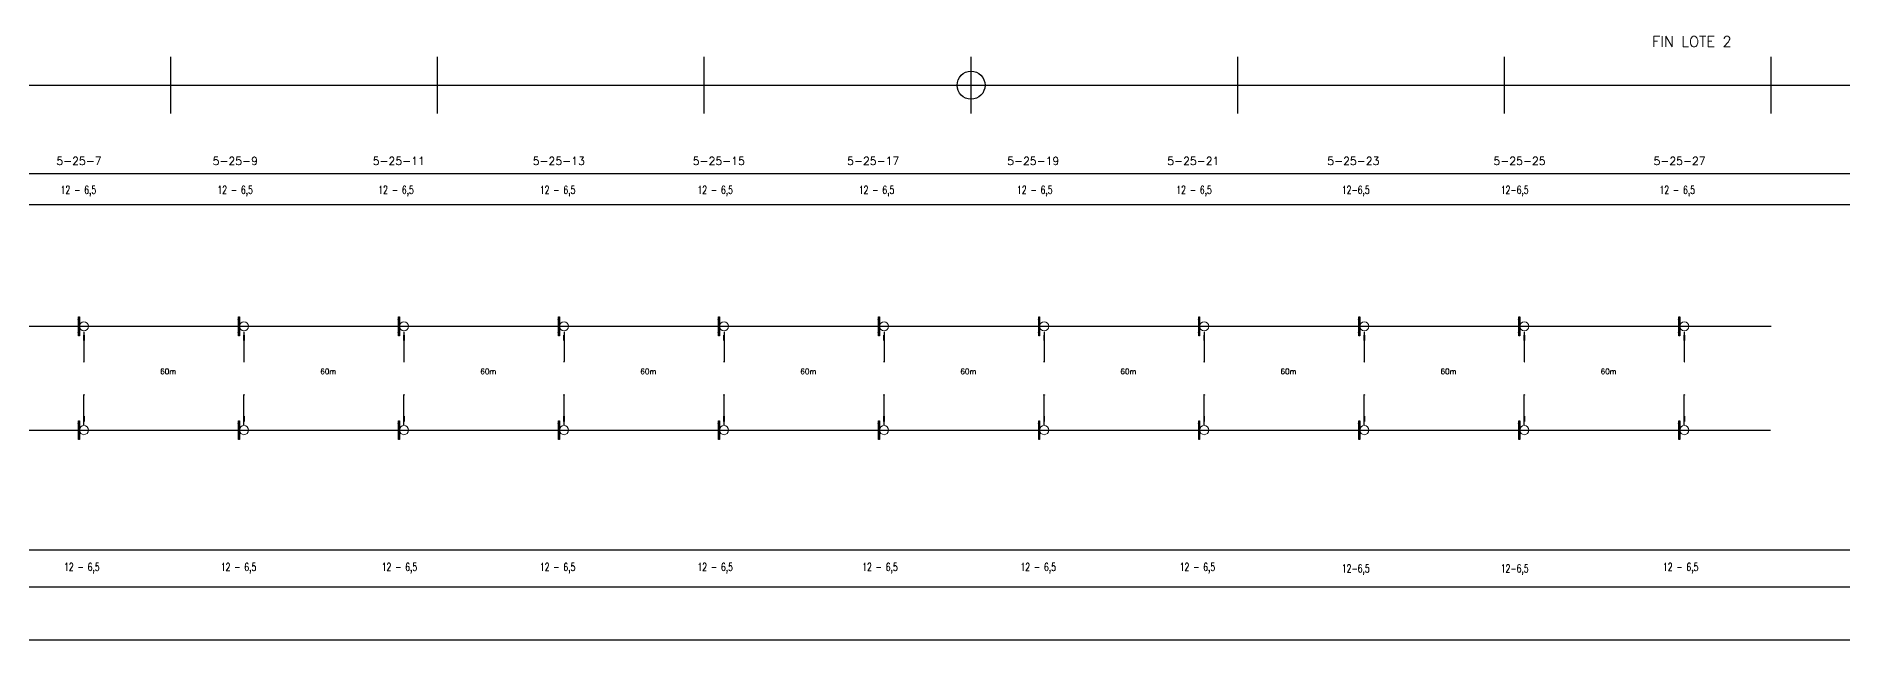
# Model space of a CAD drawing. Header units: millimetres. Extents: x 56 to 21898, y 218 to 1565.
# Drawn here: x 21218 to 21898, y 229 to 455 of the extents above; entities that cross this region are included whole.
import ezdxf

# ---------------------------------------------------------------- set-up
doc = ezdxf.new("R2010")
doc.units = ezdxf.units.MM
for name, color, linetype in [('Brazos', 9, 'Continuous'), ('Cruceta Fe', 42, 'Continuous'), ('LDF', 5, 'Continuous'), ('LDS', 1, 'Continuous'), ('longitud vano', 7, 'Continuous'), ('Nº de poste', 6, 'Continuous'), ('POSTES', 8, 'Continuous'), ('TEXTOS', 3, 'Continuous')]:
    doc.layers.add(name, color=color, linetype=linetype)
doc.styles.add('STYLE1', font='romans.shx')

# ---------------------------------------------------------------- blocks, each defined once
blk = doc.blocks.new('Poste Hormigón')
at = {"layer": 'POSTES', "lineweight": 18}
blk.add_line((1.7, 0), (-1.7, 0), dxfattribs=at)
blk.add_circle((0, 0), 1.7, dxfattribs=at)
blk = doc.blocks.new('Brazo')
at = {"layer": 'Brazos'}
for p, q in [((0, 0.2), (0, -10.98)), ((-0.3, -1.23), (0.3, -1.23)), ((-0.3, -1.43), (0.3, -1.43)), ((-0.3, -1.64), (0.3, -1.64)), ((-0.3, -1.84), (0.3, -1.84)), ((-0.3, -2.04), (0.3, -2.04)), ((-0.3, -2.25), (0.3, -2.25)), ((-0.3, -2.45), (0.3, -2.45)), ((-0.3, -2.66), (0.3, -2.66)), ((-0.3, -2.86), (0.3, -2.86))]:
    blk.add_line(p, q, dxfattribs=at)
for start, end in [(37.01986, 217.01986), (217.01986, 37.01986)]:
    blk.add_arc((0, -10.98), 0.102, start, end, dxfattribs=at)
blk = doc.blocks.new('Cruceta Fe')
at = {"layer": 'Cruceta Fe', "const_width": 0.1}
for points in [[(-0.92, 2.45), (0, 2.45)], [(-0.92, 0), (0, 0)], [(-0.92, -2.45), (0, -2.45)]]:
    blk.add_lwpolyline(points, dxfattribs=at)
at = {"layer": 'Cruceta Fe'}
blk.add_lwpolyline([(-0.35, 3.52), (0, 3.52), (0, -3.52), (-0.35, -3.52)], close=True, dxfattribs=at)
blk = doc.blocks.new('Cruceta Fe 1')
at = {"layer": 'Cruceta Fe', "const_width": 0.1}
for points in [[(-0.92, 2.45), (0, 2.45)], [(-0.92, -2.45), (0, -2.45)]]:
    blk.add_lwpolyline(points, dxfattribs=at)
at = {"layer": 'Cruceta Fe'}
blk.add_lwpolyline([(-0.35, 3.52), (0, 3.52), (0, -3.52), (-0.35, -3.52)], close=True, dxfattribs=at)

msp = doc.modelspace()

# ---------------------------------------------------------------- linework, layer by layer
for p, q in [((21268.1506, 426.3383), (21268.1506, 447.6025)), ((21368.1506, 426.3383), (21368.1506, 447.6025)), ((21468.1506, 426.3383), (21468.1506, 447.6025)), ((21568.1506, 426.3383), (21568.1506, 447.6025)), ((21668.1506, 426.3383), (21668.1506, 447.6025)), ((21768.1506, 426.3383), (21768.1506, 447.6025)), ((21868.1506, 426.3383), (21868.1506, 447.6025)), ((68.1506, 436.9704), (21897.5602, 436.9704)), ((68.1506, 403.8502), (21897.5602, 403.8502)), ((68.1506, 392.2176), (21897.5602, 392.2176)), ((21235.5506, 346.5185), (21235.5506, 346.5185)), ((21235.5506, 346.5185), (21235.5506, 346.5185)), ((21295.5506, 346.5185), (21295.5506, 346.5185)), ((21295.5506, 346.5185), (21295.5506, 346.5185)), ((21355.5506, 346.5185), (21355.5506, 346.5185)), ((21355.5506, 346.5185), (21355.5506, 346.5185)), ((21415.5506, 346.5185), (21415.5506, 346.5185)), ((21415.5506, 346.5185), (21415.5506, 346.5185)), ((21475.5506, 346.5185), (21475.5506, 346.5185)), ((21475.5506, 346.5185), (21475.5506, 346.5185)), ((21535.5506, 346.5185), (21535.5506, 346.5185)), ((21535.5506, 346.5185), (21535.5506, 346.5185)), ((21595.5506, 346.5185), (21595.5506, 346.5185)), ((21595.5506, 346.5185), (21595.5506, 346.5185)), ((21655.5506, 346.5185), (21655.5506, 346.5185)), ((21655.5506, 346.5185), (21655.5506, 346.5185)), ((21715.5506, 346.5185), (21715.5506, 346.5185)), ((21715.5506, 346.5185), (21715.5506, 346.5185)), ((21775.5506, 346.5185), (21775.5506, 346.5185)), ((21775.5506, 346.5185), (21775.5506, 346.5185)), ((21835.5506, 346.5185), (21835.5506, 346.5185)), ((21835.5506, 346.5185), (21835.5506, 346.5185)), ((68.1506, 262.6383), (21897.5602, 262.6383)), ((68.1506, 248.8066), (21897.5602, 248.8066)), ((16907.9406, 228.9395), (21897.5602, 228.9395))]:
    msp.add_line(p, q)
msp.add_circle((21568.1506, 436.9704), 5.2444)
at = {"layer": 'LDF'}
msp.add_line((19961.3021, 346.5185), (21868.1506, 346.5185), dxfattribs=at)
at = {"layer": 'LDS'}
msp.add_line((19933.8506, 307.565), (21867.817, 307.565), dxfattribs=at)

# ---------------------------------------------------------------- block references
at = {"layer": 'Brazos'}
for p in [(21235.5504, 344.2785), (21295.5504, 344.2785), (21355.5504, 344.2785), (21415.5504, 344.2785), (21475.5504, 344.2785), (21535.5504, 344.2785), (21595.5504, 344.2785), (21655.5504, 344.2785), (21715.5504, 344.2785), (21775.5504, 344.2785), (21835.5504, 344.2785)]:
    msp.add_blockref('Brazo', p, dxfattribs=at)
at = {"layer": 'Brazos', "xscale": -1, "rotation": 180}
for p in [(21235.5504, 309.805), (21295.5504, 309.805), (21355.5504, 309.805), (21415.5504, 309.805), (21475.5504, 309.805), (21535.5504, 309.805), (21595.5504, 309.805), (21655.5504, 309.805), (21715.5504, 309.805), (21775.5504, 309.805), (21835.5504, 309.805)]:
    msp.add_blockref('Brazo', p, dxfattribs=at)
at = {"layer": 'Cruceta Fe'}
for name, p in [('Cruceta Fe', (21233.8506, 346.5185)), ('Cruceta Fe', (21293.8506, 346.5185)), ('Cruceta Fe', (21353.8506, 346.5185)), ('Cruceta Fe', (21413.8506, 346.5185)), ('Cruceta Fe', (21473.8506, 346.5185)), ('Cruceta Fe', (21533.8506, 346.5185)), ('Cruceta Fe', (21593.8506, 346.5185)), ('Cruceta Fe', (21653.8506, 346.5185)), ('Cruceta Fe', (21713.8506, 346.5185)), ('Cruceta Fe', (21773.8506, 346.5185)), ('Cruceta Fe', (21833.8506, 346.5185)), ('Cruceta Fe 1', (21233.8506, 307.565)), ('Cruceta Fe 1', (21293.8506, 307.565)), ('Cruceta Fe 1', (21353.8506, 307.565)), ('Cruceta Fe 1', (21413.8506, 307.565)), ('Cruceta Fe 1', (21473.8506, 307.565)), ('Cruceta Fe 1', (21533.8506, 307.565)), ('Cruceta Fe 1', (21593.8506, 307.565)), ('Cruceta Fe 1', (21653.8506, 307.565)), ('Cruceta Fe 1', (21713.8506, 307.565)), ('Cruceta Fe 1', (21773.8506, 307.565)), ('Cruceta Fe 1', (21833.8506, 307.565))]:
    msp.add_blockref(name, p, dxfattribs=at)
at = {"layer": 'POSTES'}
for p in [(21235.5506, 346.5185), (21295.5506, 346.5185), (21355.5506, 346.5185), (21415.5506, 346.5185), (21475.5506, 346.5185), (21535.5506, 346.5185), (21595.5506, 346.5185), (21655.5506, 346.5185), (21715.5506, 346.5185), (21775.5506, 346.5185), (21835.5506, 346.5185)]:
    msp.add_blockref('Poste Hormigón', p, dxfattribs=at)
at = {"layer": 'POSTES', "xscale": -1, "rotation": 180}
for p in [(21235.5506, 307.565), (21295.5506, 307.565), (21355.5506, 307.565), (21415.5506, 307.565), (21475.5506, 307.565), (21535.5506, 307.565), (21595.5506, 307.565), (21655.5506, 307.565), (21715.5506, 307.565), (21775.5506, 307.565), (21835.5506, 307.565)]:
    msp.add_blockref('Poste Hormigón', p, dxfattribs=at)

# ---------------------------------------------------------------- texts
at = {"layer": 'longitud vano', "linetype": 'Continuous', "style": 'STYLE1'}
for p in [(21264.1416, 328.6021), (21324.1416, 328.6021), (21384.1416, 328.6021), (21444.1416, 328.6021), (21504.1416, 328.6021), (21564.1416, 328.6021), (21624.1416, 328.6021), (21684.1416, 328.6021), (21744.1416, 328.6021), (21804.1416, 328.6021)]:
    msp.add_text('60m', height=2, dxfattribs=at).set_placement(p)
at = {"layer": 'Nº de poste', "linetype": 'Continuous', "style": 'STYLE1'}
for s, p in [('5-25-7', (21225.2053, 407.0458)), ('5-25-9', (21283.8112, 407.0458)), ('5-25-11', (21343.8112, 407.0458)), ('5-25-13', (21403.8112, 407.0458)), ('5-25-15', (21463.8112, 407.0458)), ('5-25-17', (21521.6943, 407.0458)), ('5-25-19', (21581.6943, 407.0458)), ('5-25-21', (21641.6943, 407.0458)), ('5-25-23', (21701.6943, 407.0458)), ('5-25-25', (21764.0023, 407.0458)), ('5-25-27', (21824.0023, 407.0458))]:
    msp.add_text(s, height=3, dxfattribs=at).set_placement(p)
at = {"layer": 'TEXTOS', "linetype": 'Continuous', "style": 'STYLE1'}
msp.add_text('FIN LOTE 2', height=4, dxfattribs=at).set_placement((21823.4368, 451.3279))
at = {"layer": 'TEXTOS', "linetype": 'Continuous', "style": 'STYLE1', "width": 0.7}
for s, p in [('12 - 6,5', (21226.8349, 396.2052)), ('12 - 6,5', (21285.5858, 396.2052)), ('12 - 6,5', (21345.9128, 396.2052)), ('12 - 6,5', (21406.49, 396.2052)), ('12 - 6,5', (21465.5604, 396.2052)), ('12 - 6,5', (21526.0634, 396.2052)), ('12 - 6,5', (21585.3787, 396.2052)), ('12 - 6,5', (21645.0857, 396.2052)), ('12-6,5', (21707.1448, 396.2052)), ('12-6,5', (21766.7355, 396.2052)), ('12 - 6,5', (21826.2481, 396.2052)), ('12 - 6,5', (21228.1192, 254.7411)), ('12 - 6,5', (21286.87, 254.7411)), ('12 - 6,5', (21347.197, 254.7411)), ('12 - 6,5', (21406.49, 254.7411)), ('12 - 6,5', (21465.5604, 254.7411)), ('12 - 6,5', (21527.3476, 254.7411)), ('12 - 6,5', (21586.663, 254.7411)), ('12 - 6,5', (21646.37, 254.7411)), ('12-6,5', (21707.1448, 254.193)), ('12-6,5', (21766.7355, 254.193)), ('12 - 6,5', (21827.5323, 254.7411))]:
    msp.add_text(s, height=3, dxfattribs=at).set_placement(p)

doc.saveas('drawing.dxf')
